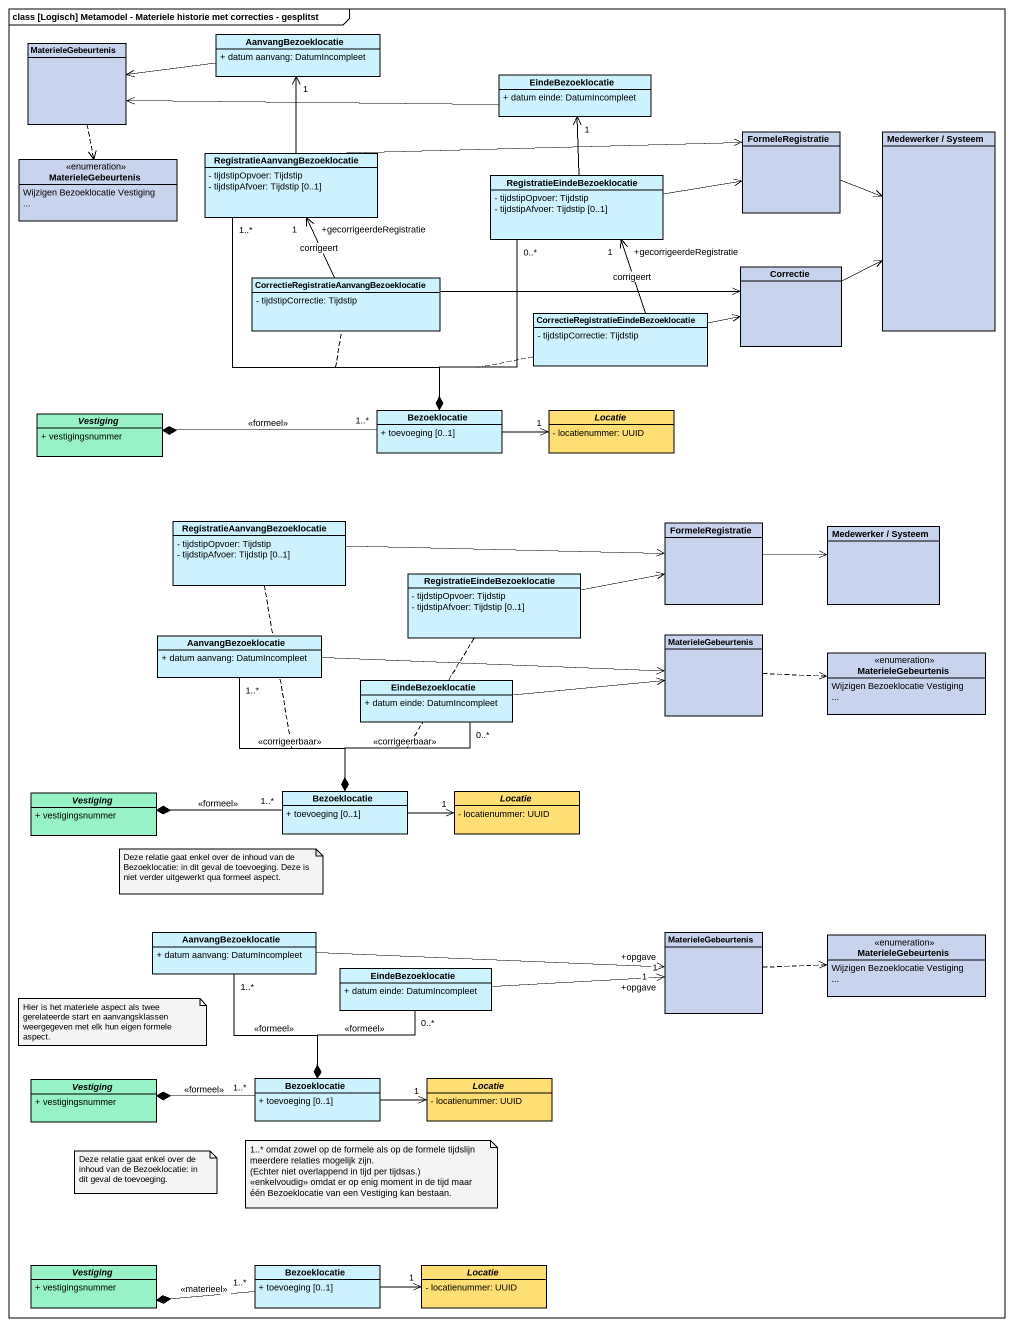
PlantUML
@startuml
mainframe class [Logisch] Metamodel - Materiele historie met correcties - gesplitst
hide circle
hide empty members
skinparam classAttributeIconSize 0
class MaterieleGebeurtenis #C8D3EE
class AanvangBezoeklocatie #CCF2FE {
  + datum aanvang: DatumIncompleet
}
class EindeBezoeklocatie #CCF2FE {
  + datum einde: DatumIncompleet
}
class FormeleRegistratie #C8D3EE
class "Medewerker / Systeem" as Medewerker_Systeem #C8D3EE
enum "MaterieleGebeurtenis" as MaterieleGebeurtenis_2 #C8D3EE {
  Wijzigen Bezoeklocatie Vestiging
  ~...
}
class "RegistratieAanvangBezoeklocatie" as RegistratieAanvangBezoekloca #CCF2FE {
  - tijdstipOpvoer: Tijdstip
  - tijdstipAfvoer: Tijdstip [0..1]
}
class "RegistratieEindeBezoeklocatie" as RegistratieEindeBezoeklocati #CCF2FE {
  - tijdstipOpvoer: Tijdstip
  - tijdstipAfvoer: Tijdstip [0..1]
}
class "CorrectieRegistratieAanvangBezoeklocatie" as CorrectieRegistratieAanvangB #CCF2FE {
  - tijdstipCorrectie: Tijdstip
}
class Correctie #C8D3EE
class "CorrectieRegistratieEindeBezoeklocatie" as CorrectieRegistratieEindeBez #CCF2FE {
  - tijdstipCorrectie: Tijdstip
}
abstract class Vestiging #97F3C5 {
  + vestigingsnummer
}
class Bezoeklocatie #CCF2FE {
  + toevoeging [0..1]
}
abstract class Locatie #FFDE73 {
  - locatienummer: UUID
}
class "RegistratieAanvangBezoeklocatie" as RegistratieAanvangBezoekloca_2 #CCF2FE {
  - tijdstipOpvoer: Tijdstip
  - tijdstipAfvoer: Tijdstip [0..1]
}
class "FormeleRegistratie" as FormeleRegistratie_2 #C8D3EE
class "Medewerker / Systeem" as Medewerker_Systeem_2 #C8D3EE
class "RegistratieEindeBezoeklocatie" as RegistratieEindeBezoeklocati_2 #CCF2FE {
  - tijdstipOpvoer: Tijdstip
  - tijdstipAfvoer: Tijdstip [0..1]
}
class "AanvangBezoeklocatie" as AanvangBezoeklocatie_2 #CCF2FE {
  + datum aanvang: DatumIncompleet
}
class "MaterieleGebeurtenis" as MaterieleGebeurtenis_3 #C8D3EE
enum "MaterieleGebeurtenis" as MaterieleGebeurtenis_4 #C8D3EE {
  Wijzigen Bezoeklocatie Vestiging
  ~...
}
class "EindeBezoeklocatie" as EindeBezoeklocatie_2 #CCF2FE {
  + datum einde: DatumIncompleet
}
abstract class "Vestiging" as Vestiging_2 #97F3C5 {
  + vestigingsnummer
}
class "Bezoeklocatie" as Bezoeklocatie_2 #CCF2FE {
  + toevoeging [0..1]
}
abstract class "Locatie" as Locatie_2 #FFDE73 {
  - locatienummer: UUID
}
class "AanvangBezoeklocatie" as AanvangBezoeklocatie_3 #CCF2FE {
  + datum aanvang: DatumIncompleet
}
class "MaterieleGebeurtenis" as MaterieleGebeurtenis_5 #C8D3EE
enum "MaterieleGebeurtenis" as MaterieleGebeurtenis_6 #C8D3EE {
  Wijzigen Bezoeklocatie Vestiging
  ~...
}
class "EindeBezoeklocatie" as EindeBezoeklocatie_3 #CCF2FE {
  + datum einde: DatumIncompleet
}
abstract class "Vestiging" as Vestiging_3 #97F3C5 {
  + vestigingsnummer
}
class "Bezoeklocatie" as Bezoeklocatie_3 #CCF2FE {
  + toevoeging [0..1]
}
abstract class "Locatie" as Locatie_3 #FFDE73 {
  - locatienummer: UUID
}
abstract class "Vestiging" as Vestiging_4 #97F3C5 {
  + vestigingsnummer
}
class "Bezoeklocatie" as Bezoeklocatie_4 #CCF2FE {
  + toevoeging [0..1]
}
abstract class "Locatie" as Locatie_4 #FFDE73 {
  - locatienummer: UUID
}
MaterieleGebeurtenis ..> MaterieleGebeurtenis_2
AanvangBezoeklocatie -left-> MaterieleGebeurtenis
EindeBezoeklocatie -left-> MaterieleGebeurtenis
FormeleRegistratie -right-> Medewerker_Systeem
RegistratieAanvangBezoekloca -up-> "1" AanvangBezoeklocatie
RegistratieAanvangBezoekloca -right-> FormeleRegistratie
RegistratieAanvangBezoekloca "1..*" --* Bezoeklocatie
(RegistratieAanvangBezoekloca, Bezoeklocatie) .. CorrectieRegistratieAanvangB
RegistratieEindeBezoeklocati -up-> "1" EindeBezoeklocatie
RegistratieEindeBezoeklocati -right-> FormeleRegistratie
RegistratieEindeBezoeklocati "0..*" --* Bezoeklocatie
(RegistratieEindeBezoeklocati, Bezoeklocatie) .. CorrectieRegistratieEindeBez
CorrectieRegistratieAanvangB -up-> "+gecorrigeerdeRegistratie\n1" RegistratieAanvangBezoekloca : corrigeert
CorrectieRegistratieAanvangB -right-> Correctie
Correctie -right-> Medewerker_Systeem
CorrectieRegistratieEindeBez -up-> "+gecorrigeerdeRegistratie\n1" RegistratieEindeBezoeklocati : corrigeert
CorrectieRegistratieEindeBez -right-> Correctie
Bezoeklocatie "1..*" -left-* Vestiging : <<formeel>>
Bezoeklocatie -right-> "1" Locatie
RegistratieAanvangBezoekloca_2 -right-> FormeleRegistratie_2
FormeleRegistratie_2 -right-> Medewerker_Systeem_2
RegistratieEindeBezoeklocati_2 -right-> FormeleRegistratie_2
AanvangBezoeklocatie_2 -right-> MaterieleGebeurtenis_3
AanvangBezoeklocatie_2 "1..*" --* Bezoeklocatie_2 : <<corrigeerbaar>>
(AanvangBezoeklocatie_2, Bezoeklocatie_2) .. RegistratieAanvangBezoekloca_2
MaterieleGebeurtenis_3 .right.> MaterieleGebeurtenis_4
EindeBezoeklocatie_2 -right-> MaterieleGebeurtenis_3
EindeBezoeklocatie_2 "0..*" --* Bezoeklocatie_2 : <<corrigeerbaar>>
(EindeBezoeklocatie_2, Bezoeklocatie_2) .. RegistratieEindeBezoeklocati_2
Bezoeklocatie_2 "1..*" -left-* Vestiging_2 : <<formeel>>
Bezoeklocatie_2 -right-> "1" Locatie_2
AanvangBezoeklocatie_3 -right-> "+opgave\n1" MaterieleGebeurtenis_5
AanvangBezoeklocatie_3 "1..*" --* Bezoeklocatie_3 : <<formeel>>
MaterieleGebeurtenis_5 .right.> MaterieleGebeurtenis_6
EindeBezoeklocatie_3 -right-> "+opgave\n1" MaterieleGebeurtenis_5
EindeBezoeklocatie_3 "0..*" --* Bezoeklocatie_3 : <<formeel>>
Bezoeklocatie_3 "1..*" -left-* Vestiging_3 : <<formeel>>
Bezoeklocatie_3 -right-> "1" Locatie_3
Bezoeklocatie_4 "1..*" -left-* Vestiging_4 : <<materieel>>
Bezoeklocatie_4 -right-> "1" Locatie_4
note as N1
  Deze relatie gaat enkel over de inhoud van de Bezoeklocatie: in dit geval de toevoeging. Deze is niet verder uitgewerkt qua formeel aspect.
end note
note as N2
  Hier is het materiele aspect als twee gerelateerde start en aanvangsklassen weergegeven met elk hun eigen formele aspect.
end note
note as N3
  1..* omdat zowel op de formele als op de formele tijdslijn meerdere relaties mogelijk zijn.
  (Echter niet overlappend in tijd per tijdsas.)
  <<enkelvoudig>> omdat er op enig moment in de tijd maar één Bezoeklocatie van een Vestiging kan bestaan.
end note
note as N4
  Deze relatie gaat enkel over de inhoud van de Bezoeklocatie: in dit geval de toevoeging.
end note
@enduml
